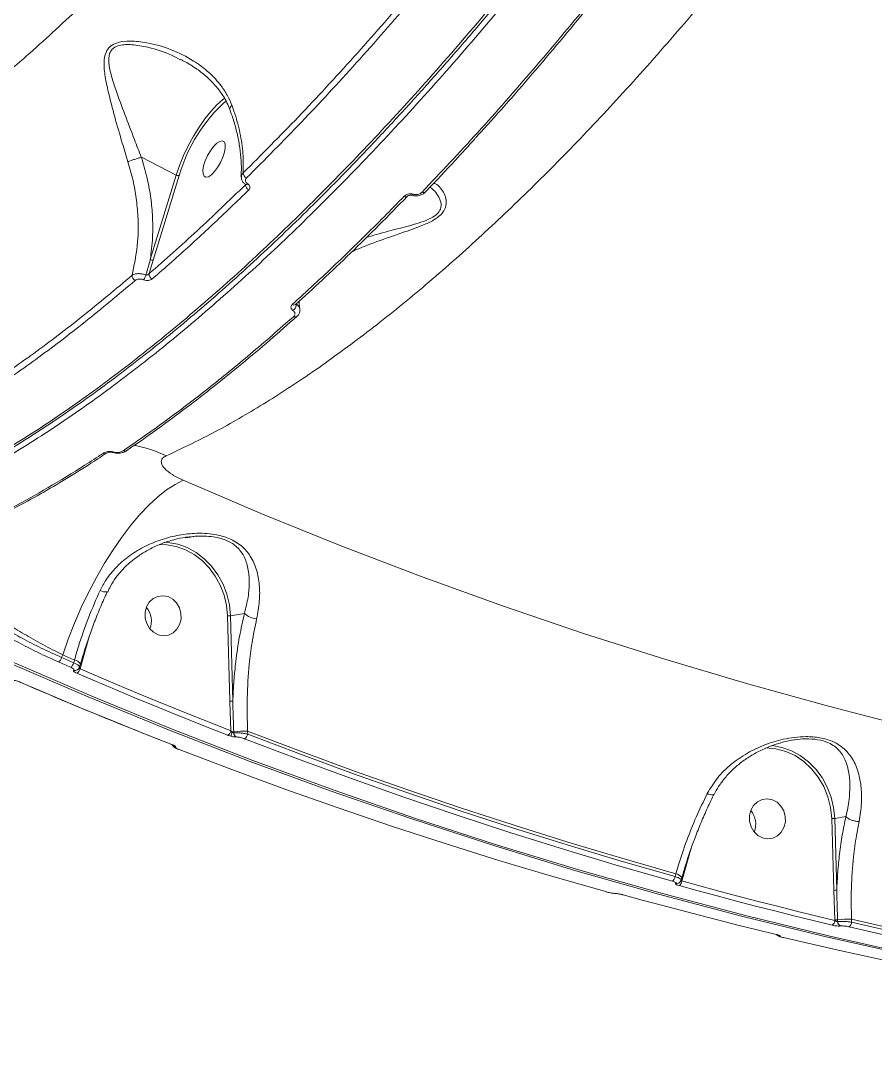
# Model space of a CAD drawing. Header units: millimetres. Extents: x 10684 to 26054, y -4768 to 6894.
# Drawn here: x 17805.3 to 17997.1, y -3276.5 to -3046.1 of the extents above; entities that cross this region are included whole.
import ezdxf

# ---------------------------------------------------------------- set-up
doc = ezdxf.new("R2010")
doc.units = ezdxf.units.MM
doc.layers.add('DIKOM_ОБЪЕКТ', color=7, linetype='Continuous')

msp = doc.modelspace()

# ---------------------------------------------------------------- linework, layer by layer
at = {"layer": 'DIKOM_ОБЪЕКТ', "color": 7, "linetype": 'Continuous', "lineweight": 15}
for p, q in [((17832.444, -3076.812), (17840.282, -3080.804)), ((17840.282, -3080.804), (17834.456, -3099.777)), ((17835.116, -3099.87), (17840.941, -3080.897)), ((17855.788, -3082.927), (17855.778, -3083.009)), ((17834.171, -3102.913), (17835.116, -3099.87)), ((17867.055, -3109.83), (17867.051, -3109.838)), ((17867.381, -3112.49), (17867.407, -3112.465)), ((17824.624, -3143.203), (17824.608, -3143.214)), ((17826.027, -3143.021), (17826.222, -3143.075)), ((17842.266, -3162.172), (17843.449, -3161.996)), ((17824.771, -3174.285), (17824.765, -3174.294)), ((17851.744, -3179.69), (17852.292, -3198.827)), ((17855.57, -3179.133), (17852.41, -3179.655)), ((17852.959, -3198.793), (17852.41, -3179.655)), ((17818.925, -3190.72), (17820.679, -3184.596)), ((17820.679, -3184.596), (17820.772, -3184.264)), ((17814.563, -3189.022), (17814.797, -3188.425)), ((17817.453, -3189.582), (17817.278, -3190.205)), ((17818.58, -3191.151), (17818.781, -3190.434)), ((17818.689, -3191.56), (17818.925, -3190.72)), ((17818.781, -3190.434), (17818.784, -3190.414)), ((17853.158, -3205.904), (17853.152, -3205.675)), ((17856.294, -3206.23), (17856.274, -3205.532)), ((17978.519, -3207.577), (17978.947, -3207.495)), ((17990.472, -3224.707), (17987.966, -3225.121)), ((17987.299, -3225.155), (17987.761, -3241.255)), ((17988.428, -3241.22), (17987.966, -3225.121)), ((17953.815, -3238.673), (17955.573, -3232.535)), ((17955.573, -3232.535), (17955.745, -3231.922)), ((17952.343, -3237.534), (17952.168, -3238.159)), ((17953.516, -3238.94), (17953.671, -3238.387)), ((17953.671, -3238.387), (17953.674, -3238.372)), ((17953.68, -3239.154), (17953.815, -3238.673)), ((17940.456, -3242.256), (17940.524, -3242.264)), ((17987.761, -3241.255), (17987.989, -3247.885)), ((17987.989, -3247.885), (17987.993, -3248.021)), ((17988.625, -3248.264), (17988.614, -3247.857)), ((17991.754, -3248.387), (17991.735, -3247.714)), ((17974.806, -3251.133), (17974.866, -3251.137))]:
    msp.add_line(p, q, dxfattribs=at)
at = {"layer": 'DIKOM_ОБЪЕКТ', "color": 7, "linetype": 'Continuous', "lineweight": 15, "flags": 128}
for points in [[(17851.098, -3063.597), (17850.733, -3063.883), (17849.401, -3065.082), (17848.046, -3066.538), (17846.696, -3068.222), (17845.383, -3070.095), (17844.133, -3072.119), (17842.974, -3074.249), (17841.931, -3076.437), (17841.027, -3078.638), (17840.282, -3080.804)], [(17846.275, -3080.528), (17846.506, -3081.06), (17846.918, -3081.281), (17847.478, -3081.171), (17848.141, -3080.74), (17848.852, -3080.023), (17849.555, -3079.078), (17850.192, -3077.981), (17850.711, -3076.821), (17851.072, -3075.693), (17851.244, -3074.687), (17851.213, -3073.886), (17850.982, -3073.353), (17850.57, -3073.133), (17850.01, -3073.243), (17849.347, -3073.674), (17848.636, -3074.391), (17847.933, -3075.336), (17847.296, -3076.433), (17846.776, -3077.593), (17846.416, -3078.721), (17846.244, -3079.726), (17846.275, -3080.528)], [(17893.422, -3085.102), (17893.372, -3085.174), (17893.323, -3085.234), (17893.276, -3085.282), (17893.231, -3085.317), (17893.19, -3085.339), (17893.153, -3085.347), (17893.12, -3085.341), (17893.092, -3085.321)], [(17896.181, -3084.603), (17896.201, -3084.581), (17896.206, -3084.575)], [(17826.178, -3142.937), (17826.15, -3142.97), (17826.123, -3142.996), (17826.097, -3143.016), (17826.074, -3143.03), (17826.053, -3143.037), (17826.034, -3143.036), (17826.017, -3143.03), (17826.003, -3143.016)], [(17829.14, -3142.638), (17829.147, -3142.633), (17829.183, -3142.606)], [(17814.797, -3188.425), (17816.046, -3184.879), (17817.441, -3181.34), (17818.969, -3177.839), (17820.617, -3174.409), (17822.369, -3171.081), (17824.209, -3167.885), (17826.121, -3164.85), (17828.088, -3162.004), (17830.09, -3159.373), (17832.111, -3156.981), (17834.131, -3154.849), (17836.132, -3152.998), (17838.096, -3151.443), (17840.006, -3150.2), (17841.842, -3149.28)], [(18154.382, -3229.397), (18135.595, -3227.597), (18116.829, -3225.428), (18098.09, -3222.889), (18079.383, -3219.983), (18060.715, -3216.709), (18042.091, -3213.07), (18023.517, -3209.065), (18005, -3204.696), (17986.544, -3199.965), (17968.157, -3194.874), (17949.844, -3189.423), (17931.611, -3183.615), (17913.463, -3177.451), (17895.406, -3170.933), (17877.447, -3164.064), (17859.59, -3156.845), (17841.842, -3149.28)], [(17749.619, -3165.009), (17767.157, -3173.724), (17784.82, -3182.106), (17802.6, -3190.15), (17820.495, -3197.857), (17838.497, -3205.222), (17856.602, -3212.244), (17874.803, -3218.92), (17893.096, -3225.249), (17911.476, -3231.229), (17929.935, -3236.858), (17948.47, -3242.134), (17967.073, -3247.055), (17985.741, -3251.62), (18004.466, -3255.828), (18023.243, -3259.678), (18042.067, -3263.167), (18060.932, -3266.296), (18079.832, -3269.063), (18098.761, -3271.467), (18117.715, -3273.509), (18136.686, -3275.186), (18155.669, -3276.498)], [(18156.534, -3276.355), (18137.551, -3275.042), (18118.58, -3273.365), (18099.627, -3271.324), (18080.697, -3268.92), (18061.797, -3266.153), (18042.932, -3263.024), (18024.109, -3259.535), (18005.331, -3255.685), (17986.606, -3251.477), (17967.939, -3246.912), (17949.335, -3241.991), (17930.801, -3236.715), (17912.341, -3231.086), (17893.962, -3225.106), (17875.669, -3218.777), (17857.467, -3212.101), (17839.362, -3205.079), (17821.36, -3197.714), (17803.466, -3190.007), (17785.685, -3181.962), (17768.023, -3173.581), (17750.485, -3164.866)], [(17836.431, -3163.696), (17838.165, -3163.759), (17840.281, -3164.151), (17842.332, -3164.883), (17844.273, -3165.937), (17846.062, -3167.291), (17847.66, -3168.916), (17849.032, -3170.775), (17850.147, -3172.829), (17850.982, -3175.032), (17851.518, -3177.335), (17851.744, -3179.69)], [(17852.41, -3179.655), (17852.178, -3177.227), (17851.625, -3174.852), (17850.764, -3172.58), (17849.614, -3170.462), (17848.199, -3168.545), (17846.551, -3166.869), (17844.706, -3165.473), (17842.704, -3164.386), (17840.589, -3163.631), (17838.407, -3163.227), (17837.561, -3163.167)], [(17841.342, -3180.396), (17841.027, -3181.612), (17840.413, -3182.67), (17839.547, -3183.483), (17838.501, -3183.986), (17837.359, -3184.137), (17836.214, -3183.924), (17835.158, -3183.366), (17834.278, -3182.506), (17833.643, -3181.415), (17833.306, -3180.181), (17833.295, -3178.904), (17833.609, -3177.687), (17834.224, -3176.629), (17835.089, -3175.816), (17836.136, -3175.314), (17837.277, -3175.162), (17838.422, -3175.375), (17839.478, -3175.933), (17840.359, -3176.793), (17840.993, -3177.884), (17841.33, -3179.118), (17841.342, -3180.396)], [(17813.843, -3190.015), (17814.182, -3190.164), (17814.522, -3190.312), (17814.861, -3190.46), (17815.201, -3190.608), (17815.54, -3190.756), (17815.88, -3190.904), (17816.22, -3191.052), (17816.56, -3191.199)], [(17817.278, -3190.205), (17816.939, -3190.057), (17816.599, -3189.91), (17816.26, -3189.762), (17815.921, -3189.614), (17815.581, -3189.466), (17815.242, -3189.318), (17814.903, -3189.17), (17814.563, -3189.022)], [(17814.797, -3188.425), (17815.129, -3188.57), (17815.461, -3188.715), (17815.793, -3188.86), (17816.125, -3189.004), (17816.456, -3189.149), (17816.788, -3189.293), (17817.12, -3189.438), (17817.453, -3189.582)], [(17817.97, -3192.556), (17822.182, -3194.361), (17826.4, -3196.147), (17830.624, -3197.914), (17834.853, -3199.662), (17839.089, -3201.392), (17843.33, -3203.102), (17847.577, -3204.793), (17851.829, -3206.466)], [(17852.52, -3205.458), (17848.271, -3203.787), (17844.028, -3202.097), (17839.79, -3200.388), (17835.558, -3198.66), (17831.332, -3196.914), (17827.112, -3195.148), (17822.898, -3193.363), (17818.689, -3191.56)], [(17805.343, -3194.619), (17805.348, -3194.621), (17805.422, -3194.63)], [(17839.281, -3208.54), (17835.028, -3206.867), (17830.781, -3205.176), (17826.54, -3203.466), (17822.305, -3201.736), (17818.075, -3199.988), (17813.851, -3198.221), (17809.634, -3196.435), (17805.422, -3194.63)], [(17856.274, -3205.532), (17868.149, -3210.056), (17880.065, -3214.431), (17892.021, -3218.657), (17904.015, -3222.734), (17916.046, -3226.66), (17928.112, -3230.436), (17940.211, -3234.061), (17952.343, -3237.534)], [(17952.168, -3238.159), (17940.061, -3234.692), (17927.987, -3231.075), (17915.946, -3227.307), (17903.939, -3223.389), (17891.969, -3219.322), (17880.037, -3215.106), (17868.145, -3210.742), (17856.294, -3206.23)], [(17839.203, -3208.528), (17839.205, -3208.53), (17839.281, -3208.54)], [(17839.652, -3208.73), (17839.725, -3208.765), (17839.852, -3208.8)], [(17855.607, -3207.238), (17867.469, -3211.754), (17879.371, -3216.121), (17891.313, -3220.341), (17903.293, -3224.411), (17915.309, -3228.332), (17927.36, -3232.103), (17939.445, -3235.723), (17951.561, -3239.193)], [(17987.966, -3225.121), (17987.722, -3222.704), (17987.161, -3220.341), (17986.295, -3218.083), (17985.143, -3215.979), (17983.729, -3214.074), (17982.084, -3212.41), (17980.245, -3211.023), (17978.25, -3209.943), (17976.143, -3209.194), (17973.971, -3208.791), (17973.873, -3208.781)], [(17936.849, -3241.625), (17924.732, -3238.155), (17912.648, -3234.535), (17900.597, -3230.764), (17888.58, -3226.843), (17876.6, -3222.773), (17864.659, -3218.553), (17852.756, -3214.185), (17840.895, -3209.669)], [(17972.539, -3209.255), (17972.547, -3209.255), (17974.787, -3209.476), (17976.98, -3210.077), (17979.075, -3211.044), (17981.02, -3212.352), (17982.768, -3213.972), (17984.277, -3215.863), (17985.511, -3217.98), (17986.439, -3220.272), (17987.04, -3222.683), (17987.299, -3225.155)], [(17976.9, -3225.959), (17976.586, -3227.176), (17975.972, -3228.234), (17975.106, -3229.047), (17974.06, -3229.549), (17972.918, -3229.701), (17971.773, -3229.488), (17970.717, -3228.93), (17969.836, -3228.07), (17969.202, -3226.979), (17968.865, -3225.745), (17968.854, -3224.467), (17969.168, -3223.251), (17969.783, -3222.193), (17970.648, -3221.38), (17971.694, -3220.877), (17972.836, -3220.726), (17973.981, -3220.938), (17975.037, -3221.497), (17975.918, -3222.357), (17976.552, -3223.448), (17976.889, -3224.682), (17976.9, -3225.959)], [(17953.073, -3240.19), (17957.353, -3241.365), (17961.637, -3242.521), (17965.925, -3243.659), (17970.216, -3244.778), (17974.51, -3245.878), (17978.808, -3246.958), (17983.11, -3248.021), (17987.414, -3249.063)], [(17987.993, -3248.021), (17983.692, -3246.979), (17979.394, -3245.918), (17975.1, -3244.837), (17970.809, -3243.739), (17966.521, -3242.621), (17962.237, -3241.484), (17957.957, -3240.329), (17953.68, -3239.154)], [(17938.885, -3241.978), (17938.837, -3241.976), (17938.686, -3241.947)], [(17974.866, -3251.137), (17970.561, -3250.095), (17966.26, -3249.032), (17961.962, -3247.952), (17957.667, -3246.852), (17953.376, -3245.733), (17949.088, -3244.595), (17944.804, -3243.439), (17940.524, -3242.264)], [(17991.735, -3247.714), (18004.04, -3250.554), (18016.369, -3253.239), (18028.72, -3255.768), (18041.092, -3258.141), (18053.482, -3260.358), (18065.89, -3262.419), (18078.314, -3264.323), (18090.751, -3266.07)], [(17991.18, -3249.43), (18003.471, -3252.265), (18015.786, -3254.945), (18028.122, -3257.471), (18040.48, -3259.841), (18052.856, -3262.056), (18065.249, -3264.115), (18077.658, -3266.018), (18090.081, -3267.764)], [(18090.573, -3266.706), (18078.16, -3264.961), (18065.762, -3263.06), (18053.379, -3261.003), (18041.013, -3258.79), (18028.666, -3256.422), (18016.34, -3253.898), (18004.035, -3251.22), (17991.754, -3248.387)], [(18075.369, -3270.196), (18062.946, -3268.449), (18050.537, -3266.546), (18038.144, -3264.487), (18025.767, -3262.273), (18013.41, -3259.902), (18001.074, -3257.377), (17988.759, -3254.696), (17976.468, -3251.861)]]:
    msp.add_lwpolyline(points, dxfattribs=at)
at = {"layer": 'DIKOM_ОБЪЕКТ', "color": 7, "linetype": 'Continuous', "lineweight": 15}
for centre, radius, start, end in [((17874.836, -3090.582), 35.252, 131.46163, 164.05345), ((17840.727, -3080.037), 0.886, 239.86326, 284.00416), ((17856.639, -3080.214), 1.355, 185.1886, 244.28314), ((17857.097, -3082.964), 1.319, 181.98947, 244.75096), ((17855.969, -3082.484), 0.453, 249.00972, 315.64334), ((17891.711, -3085.08), 0.642, 234.82397, 306.84033), ((17895.801, -3084.082), 0.645, 235.05657, 306.07399), ((17834.901, -3099.011), 0.886, 239.87003, 284.038), ((17831.639, -3103.309), 1.272, 179.37066, 243.50765), ((17830.379, -3102.423), 3.177, 324.18883, 345.38901), ((17835.426, -3102.978), 1.257, 177.01323, 243.95084), ((17865.651, -3109.822), 1.573, 300.60943, 2.76057), ((17866.651, -3109.299), 0.671, 236.87769, 307.02209), ((17866.986, -3111.939), 0.678, 237.35993, 305.65589), ((17823.447, -3175.901), 35.289, 65.58287, 78.03594), ((17824.219, -3142.577), 0.746, 240.71295, 301.49394), ((17828.759, -3142.007), 0.737, 240.38653, 301.15251), ((17824.373, -3172.01), 2.317, 239.14744, 279.74895), ((17829.794, -3180.893), 4.896, 339.28133, 39.48875), ((17829.789, -3180.894), 4.9, 339.31142, 39.45867), ((17851.809, -3174.471), 5.219, 269.28199, 276.61451), ((17858.538, -3176.142), 4.213, 225.22656, 266.79372), ((17813.035, -3188.671), 1.568, 301.00336, 347.07772), ((17815.752, -3189.859), 1.564, 301.07368, 347.23998), ((17816.992, -3191.8), 2.265, 37.72194, 78.27652), ((17817.597, -3191.024), 0.919, 248.78876, 300.49226), ((17817.174, -3191.224), 1.552, 300.86586, 347.48989), ((17819.28, -3189.704), 1.077, 239.06542, 250.71199), ((17852.356, -3193.567), 5.261, 269.31095, 276.58555), ((17851.044, -3205.186), 1.502, 301.55572, 349.56314), ((17859.223, -3207.58), 6.724, 163.75644, 172.47587), ((17852.664, -3201.105), 4.595, 271.28584, 276.09237), ((17856.062, -3235.196), 29.664, 89.59152, 95.62988), ((17854.206, -3205.927), 1.048, 178.7355, 242.28345), ((17854.812, -3205.958), 1.506, 301.88093, 349.62022), ((17840.423, -3208.17), 0.996, 217.78435, 250.32647), ((17965.353, -3226.457), 4.896, 339.28133, 39.48875), ((17965.348, -3226.458), 4.9, 339.31142, 39.45867), ((17987.365, -3219.936), 5.219, 269.28199, 276.61451), ((17950.793, -3238.047), 1.38, 303.83555, 355.34656), ((17951.899, -3239.716), 2.226, 37.11872, 78.49308), ((17954.178, -3237.641), 1.094, 239.15666, 250.62075), ((17952.532, -3238.803), 0.916, 256.3315, 297.84026), ((17952.315, -3239.049), 1.369, 303.60138, 355.60719), ((17987.827, -3236.036), 5.219, 269.28199, 276.61451), ((17988.033, -3242.018), 5.867, 269.56974, 275.67706), ((17991.527, -3277.453), 29.74, 89.5992, 95.6222), ((17986.666, -3247.966), 1.328, 304.26739, 357.6323), ((17989.654, -3248.284), 1.029, 178.85219, 249.72844), ((17990.424, -3248.334), 1.331, 304.60822, 357.71287), ((17975.874, -3250.552), 0.972, 224.81111, 257.68261)]:
    msp.add_arc(centre, radius, start, end, dxfattribs=at)
for points, knots in [([(17750.485, -3164.866), (17752.481, -3164.489), (17757.899, -3163.467), (17767.126, -3160.807), (17778.248, -3156.585), (17789.772, -3151.176), (17801.635, -3144.628), (17813.784, -3136.964), (17826.184, -3128.2), (17838.818, -3118.327), (17851.66, -3107.383), (17864.671, -3095.413), (17877.788, -3082.475), (17890.95, -3068.625), (17904.117, -3053.9), (17917.266, -3038.308), (17930.377, -3021.89), (17943.408, -3004.705), (17956.299, -2986.835), (17968.99, -2968.361), (17981.287, -2949.57), (17993.174, -2930.508), (18004.65, -2911.233), (18015.834, -2891.564), (18026.679, -2871.588), (18037.136, -2851.39), (18047.3, -2830.767), (18057.128, -2809.739), (18066.591, -2788.341), (18075.542, -2766.901), (18083.94, -2745.519), (18091.745, -2724.295), (18098.927, -2703.297), (18105.462, -2682.564), (18111.351, -2662.126), (18116.582, -2642.044), (18121.135, -2622.408), (18124.972, -2603.323), (18127.928, -2585.998), (18129.335, -2575.296), (18129.963, -2570.52)], [0, 0, 0, 0, 0.0156522, 0.0424896, 0.0694114, 0.0963765, 0.1233416, 0.1502634, 0.1771009, 0.2039382, 0.23086, 0.2578251, 0.2847902, 0.3117121, 0.3385495, 0.3653868, 0.3923087, 0.4192738, 0.4462388, 0.4731607, 0.499998, 0.5258463, 0.5517701, 0.5777324, 0.6036946, 0.6296184, 0.6554666, 0.6823039, 0.7092259, 0.736191, 0.7631561, 0.7900781, 0.8169155, 0.8437529, 0.870675, 0.89764, 0.9246051, 0.9515271, 0.9783645, 1, 1, 1, 1]), ([(17838.035, -3143.769), (17841.476, -3142.146), (17848.362, -3138.9), (17859.077, -3132.741), (17870.14, -3125.593), (17881.559, -3117.343), (17893.293, -3108.018), (17905.087, -3097.817), (17916.898, -3086.797), (17928.685, -3075.031), (17940.641, -3062.328), (17952.729, -3048.691), (17964.913, -3034.147), (17976.925, -3019.013), (17988.73, -3003.354), (18000.295, -2987.245), (18011.808, -2970.429), (18023.225, -2952.936), (18034.503, -2934.81), (18045.403, -2916.44), (18055.896, -2897.895), (18065.962, -2879.244), (18075.762, -2860.196), (18085.248, -2840.801), (18094.381, -2821.121), (18102.968, -2801.569), (18110.994, -2782.21), (18118.455, -2763.103), (18125.464, -2743.953), (18131.978, -2724.828), (18137.968, -2705.793), (18142.916, -2688.571), (18147.007, -2673.09), (18149.165, -2663.951), (18150.246, -2659.377)], [0, 0, 0, 0, 0.0311785, 0.062381, 0.0935593, 0.1256443, 0.1577553, 0.1898399, 0.2210202, 0.2522245, 0.2834046, 0.3154896, 0.3476011, 0.379686, 0.410889, 0.442116, 0.473319, 0.5054256, 0.5375586, 0.5696655, 0.6009195, 0.6321978, 0.6634522, 0.6956101, 0.7277939, 0.7599519, 0.7912842, 0.8226405, 0.8539728, 0.8862088, 0.9184711, 0.9507072, 0.9753305, 1, 1, 1, 1]), ([(18049.363, -2821.905), (18047.404, -2826.031), (18042.125, -2837.146), (18033.148, -2855.137), (18022.361, -2875.762), (18011.075, -2896.303), (17999.318, -2916.686), (17987.117, -2936.835), (17974.741, -2956.305), (17962.239, -2975.046), (17949.656, -2993.024), (17936.789, -3010.532), (17923.671, -3027.487), (17910.341, -3043.815), (17897.095, -3059.158), (17883.975, -3073.485), (17871.021, -3086.79), (17858.022, -3099.29), (17845.022, -3110.905), (17832.068, -3121.572), (17819.444, -3131.058), (17807.186, -3139.356), (17795.321, -3146.488), (17783.656, -3152.571), (17772.239, -3157.538), (17761.122, -3161.338), (17750.537, -3163.911), (17740.548, -3165.19), (17732.803, -3165.48), (17728.555, -3164.921), (17727.261, -3164.75)], [0, 0, 0, 0, 0.0215559, 0.058073, 0.0946185, 0.1311355, 0.1687132, 0.2063217, 0.2438998, 0.2804169, 0.3169621, 0.3534792, 0.391057, 0.4286654, 0.4662432, 0.5027603, 0.5393056, 0.5758227, 0.6134006, 0.6510091, 0.6885867, 0.7251041, 0.7616491, 0.7981663, 0.8357442, 0.8733525, 0.9109303, 0.9474474, 0.9839926, 1, 1, 1, 1]), ([(17727.498, -3164.984), (17728.226, -3165.067), (17730.431, -3165.319), (17734.251, -3165.429), (17738.953, -3165.33), (17743.798, -3164.929), (17748.779, -3164.243), (17753.883, -3163.269), (17759.089, -3162.012), (17764.379, -3160.473), (17769.745, -3158.658), (17775.19, -3156.565), (17780.715, -3154.196), (17786.322, -3151.549), (17792.012, -3148.624), (17797.788, -3145.422), (17803.649, -3141.941), (17809.599, -3138.179), (17815.639, -3134.135), (17821.759, -3129.816), (17827.934, -3125.24), (17834.14, -3120.423), (17840.365, -3115.375), (17846.611, -3110.095), (17852.881, -3104.583), (17859.176, -3098.837), (17865.498, -3092.855), (17871.85, -3086.636), (17878.232, -3080.178), (17884.648, -3073.479), (17891.098, -3066.535), (17897.578, -3059.355), (17904.063, -3051.963), (17910.529, -3044.388), (17916.957, -3036.65), (17923.346, -3028.751), (17929.699, -3020.69), (17936.017, -3012.463), (17942.304, -3004.069), (17948.561, -2995.504), (17954.789, -2986.768), (17960.991, -2977.856), (17967.168, -2968.766), (17973.318, -2959.5), (17979.426, -2950.085), (17985.464, -2940.557), (17991.412, -2930.95), (17997.264, -2921.273), (18003.024, -2911.522), (18008.694, -2901.694), (18014.277, -2891.785), (18019.773, -2881.792), (18025.184, -2871.714), (18030.512, -2861.547), (18035.759, -2851.288), (18040.921, -2840.933), (18045.646, -2831.245), (18048.596, -2824.995), (18049.897, -2822.24)], [0, 0, 0, 0, 0.0088369, 0.0267591, 0.0447467, 0.0628197, 0.0809968, 0.09927, 0.1175244, 0.1356772, 0.1537601, 0.1717921, 0.189792, 0.2077796, 0.2257741, 0.2437888, 0.2618433, 0.2799577, 0.2981522, 0.3164411, 0.3347311, 0.3529195, 0.3710241, 0.3890658, 0.4070647, 0.425042, 0.4430176, 0.4610082, 0.4790318, 0.4971089, 0.5152596, 0.5335052, 0.5517847, 0.5699894, 0.5881043, 0.6061503, 0.6241486, 0.642119, 0.6600823, 0.6780569, 0.6960589, 0.7141089, 0.7322268, 0.7504334, 0.7687102, 0.7869463, 0.8050811, 0.823141, 0.841147, 0.8591198, 0.8770797, 0.8950469, 0.9130354, 0.9310657, 0.9491586, 0.9673344, 0.9856007, 1, 1, 1, 1]), ([(17961.569, -2845.506), (17958.608, -2851.017), (17952.682, -2862.045), (17943.463, -2878.278), (17934.035, -2894.234), (17924.266, -2910.062), (17914.17, -2925.716), (17903.763, -2941.144), (17893.211, -2956.093), (17882.19, -2971), (17870.7, -2985.766), (17858.762, -3000.287), (17846.773, -3014.063), (17834.792, -3027.033), (17822.873, -3039.132), (17811.071, -3050.302), (17799.407, -3060.51), (17787.897, -3069.76), (17776.564, -3078.044), (17765.463, -3085.324), (17754.644, -3091.565), (17744.154, -3096.733), (17734.017, -3100.8), (17724.242, -3103.786), (17714.849, -3105.692), (17705.882, -3106.51), (17697.378, -3106.247), (17689.247, -3104.814), (17682.236, -3102.585), (17678.167, -3100.281), (17676.49, -3099.331)], [0, 0, 0, 0, 0.0324365, 0.0649117, 0.0973869, 0.1298235, 0.1635898, 0.1974005, 0.2312108, 0.2649773, 0.3021368, 0.3394147, 0.376752, 0.4140893, 0.4513664, 0.4885255, 0.5255619, 0.5627157, 0.5999288, 0.6371419, 0.6742955, 0.7113313, 0.7482791, 0.785344, 0.822468, 0.8595922, 0.8966567, 0.9336043, 0.9726252, 1, 1, 1, 1]), ([(17904.705, -3025.455), (17900.614, -3030.434), (17892.433, -3040.392), (17880.073, -3054.455), (17867.673, -3067.903), (17859.417, -3076.192), (17855.289, -3080.337)], [0, 0, 0, 0, 0.2485978, 0.4971941, 0.7485969, 1, 1, 1, 1]), ([(17856.051, -3081.435), (17860.142, -3077.329), (17868.324, -3069.115), (17880.705, -3055.701), (17893.14, -3041.565), (17901.433, -3031.473), (17905.579, -3026.427)], [0, 0, 0, 0, 0.2485965, 0.4971945, 0.748596, 1, 1, 1, 1]), ([(17907.407, -3072.437), (17907.802, -3072.015), (17912.297, -3067.205), (17920.956, -3057.211), (17933.35, -3042.491), (17941.59, -3031.999), (17945.71, -3026.752)], [0, 0, 0, 0, 0.0308449, 0.3514809, 0.6757419, 1, 1, 1, 1]), ([(17944.965, -3026.866), (17940.882, -3032.063), (17932.716, -3042.456), (17920.34, -3057.221), (17907.898, -3071.401), (17899.587, -3080.208), (17895.432, -3084.611)], [0, 0, 0, 0, 0.2485976, 0.4971912, 0.7485951, 1, 1, 1, 1]), ([(17852.75, -3065.16), (17852.425, -3064.401), (17851.776, -3062.884), (17850.104, -3060.341), (17847.633, -3057.671), (17843.854, -3054.874), (17839.172, -3052.53), (17834.29, -3051.115), (17830.154, -3050.636), (17827.317, -3050.913), (17825.414, -3051.846), (17824.309, -3053.375), (17823.974, -3055.734), (17824.269, -3058.716), (17825.151, -3062.767), (17826.436, -3067.727), (17827.977, -3073.052), (17829.014, -3076.431), (17829.441, -3077.824)], [0, 0, 0, 0, 0.0404288, 0.0808822, 0.1509582, 0.2211477, 0.313921, 0.4066889, 0.4680975, 0.5184392, 0.5509397, 0.5857381, 0.6308296, 0.689215, 0.7478287, 0.8412584, 0.9345767, 1, 1, 1, 1]), ([(17832.436, -3076.81), (17832.435, -3076.809), (17831.907, -3075.489), (17830.678, -3072.249), (17828.716, -3067.204), (17826.999, -3062.506), (17825.705, -3058.675), (17825.085, -3055.891), (17825.114, -3053.799), (17825.694, -3052.774), (17826.423, -3052.115), (17827.421, -3051.689), (17828.878, -3051.513), (17831.016, -3051.556), (17834.579, -3052.223), (17838.316, -3053.352), (17840.595, -3054.625), (17841.209, -3054.969)], [0, 0, 0, 0, 0.0000841, 0.0930961, 0.226206, 0.3594452, 0.4410449, 0.5222866, 0.5816845, 0.6157149, 0.6257734, 0.6670491, 0.7005915, 0.7342616, 0.8193631, 0.9512679, 1, 1, 1, 1]), ([(17841.255, -3054.908), (17841.485, -3055.014), (17842.652, -3055.549), (17844.552, -3056.757), (17846.866, -3058.501), (17848.825, -3060.403), (17850.416, -3062.422), (17851.578, -3064.306), (17852.071, -3065.584), (17852.267, -3066.091)], [0, 0, 0, 0, 0.046219, 0.2343864, 0.4141325, 0.5846423, 0.7460112, 0.8991272, 1, 1, 1, 1]), ([(17852.326, -3066.046), (17852.302, -3065.988), (17852.235, -3065.828), (17852.397, -3065.531), (17852.61, -3065.287), (17852.723, -3065.183), (17852.75, -3065.16)], [0, 0, 0, 0, 0.2499565, 0.6839152, 0.9276978, 1, 1, 1, 1]), ([(17855.289, -3080.337), (17855.316, -3078.901), (17855.371, -3076.001), (17854.647, -3071.323), (17853.659, -3067.668), (17852.908, -3065.597), (17852.75, -3065.16)], [0, 0, 0, 0, 0.2991554, 0.6039885, 0.9163477, 1, 1, 1, 1]), ([(17852.259, -3066.069), (17852.505, -3066.73), (17853.124, -3068.393), (17853.845, -3071.044), (17854.456, -3074.001), (17854.799, -3076.896), (17854.919, -3079.291), (17854.825, -3080.661), (17854.792, -3081.14)], [0, 0, 0, 0, 0.1255011, 0.3160666, 0.5081332, 0.7014192, 0.8955298, 1, 1, 1, 1]), ([(17896.185, -3084.554), (17896.271, -3084.465), (17898.499, -3082.178), (17902.211, -3078.217), (17905.837, -3074.243), (17907.315, -3072.623)], [0, 0, 0, 0, 0.02327856, 0.60182782, 1, 1, 1, 1]), ([(17832.436, -3076.81), (17832.193, -3076.879), (17831.707, -3077.015), (17830.885, -3077.28), (17830.133, -3077.546), (17829.67, -3077.726), (17829.473, -3077.81), (17829.441, -3077.824)], [0, 0, 0, 0, 0.2439668, 0.4879978, 0.7320225, 0.9571065, 1, 1, 1, 1]), ([(17832.444, -3076.812), (17832.443, -3076.811), (17832.44, -3076.81), (17832.437, -3076.81), (17832.436, -3076.81), (17832.436, -3076.81)], [0, 0, 0, 0, 0.4973572, 0.9104914, 1, 1, 1, 1]), ([(17834.456, -3099.777), (17834.658, -3098.133), (17835.063, -3094.823), (17835.002, -3090.009), (17834.537, -3085.465), (17833.744, -3081.146), (17832.886, -3078.285), (17832.444, -3076.812)], [0, 0, 0, 0, 0.2198932, 0.4427752, 0.6236725, 0.8062559, 1, 1, 1, 1]), ([(17829.441, -3077.824), (17829.846, -3079.223), (17830.628, -3081.929), (17831.339, -3086.027), (17831.794, -3090.947), (17831.712, -3096.826), (17830.82, -3101.12), (17830.368, -3103.295)], [0, 0, 0, 0, 0.16479205, 0.3184354, 0.47352013, 0.73330498, 1, 1, 1, 1]), ([(17854.896, -3081.183), (17854.894, -3081.378), (17854.89, -3081.802), (17855.223, -3082.396), (17855.563, -3082.762), (17855.795, -3082.897), (17855.809, -3082.905)], [0, 0, 0, 0, 0.28487, 0.6222241, 0.9769764, 1, 1, 1, 1]), ([(17855.289, -3080.337), (17855.256, -3080.371), (17855.074, -3080.557), (17854.891, -3080.83), (17854.903, -3081.081), (17854.906, -3081.144)], [0, 0, 0, 0, 0.1440719, 0.7857679, 1, 1, 1, 1]), ([(17856.294, -3082.801), (17856.179, -3082.708), (17855.95, -3082.522), (17855.789, -3082.172), (17855.792, -3081.817), (17855.92, -3081.572), (17856.031, -3081.456), (17856.051, -3081.435)], [0, 0, 0, 0, 0.2364368, 0.4729583, 0.7098531, 0.9468665, 1, 1, 1, 1]), ([(17855.778, -3083.009), (17852.159, -3086.496), (17844.913, -3093.477), (17837.755, -3099.765), (17834.171, -3102.913)], [0, 0, 0, 0, 0.4994491, 1, 1, 1, 1]), ([(17834.875, -3104.107), (17835.238, -3103.792), (17837.055, -3102.219), (17841.554, -3098.249), (17848.402, -3092.007), (17853.822, -3086.775), (17856.534, -3084.157)], [0, 0, 0, 0, 0.050772, 0.253848, 0.6266933, 1, 1, 1, 1]), ([(17855.802, -3082.907), (17855.811, -3082.912), (17855.857, -3082.939), (17855.881, -3082.973), (17855.879, -3082.969), (17855.878, -3082.967)], [0, 0, 0, 0, 0.1290075, 0.6817044, 1, 1, 1, 1]), ([(17856.534, -3084.157), (17856.555, -3084.136), (17856.665, -3084.021), (17856.793, -3083.778), (17856.795, -3083.427), (17856.635, -3083.078), (17856.407, -3082.894), (17856.294, -3082.801)], [0, 0, 0, 0, 0.0544991, 0.291317, 0.527854, 0.7640066, 1, 1, 1, 1]), ([(17879.64, -3098.05), (17879.796, -3097.973), (17881.537, -3097.115), (17885.331, -3095.689), (17889.794, -3094.147), (17893.267, -3092.957), (17895.714, -3092.04), (17897.945, -3091.007), (17899.644, -3089.786), (17900.699, -3088.35), (17900.944, -3086.781), (17900.568, -3085.256), (17899.799, -3083.954), (17898.942, -3083.023), (17898.286, -3082.696), (17898.055, -3082.581)], [0, 0, 0, 0, 0.01376809, 0.15428717, 0.29900635, 0.36023604, 0.42226681, 0.49201257, 0.54793042, 0.60390335, 0.68605842, 0.76979552, 0.85535759, 0.94888748, 1, 1, 1, 1]), ([(17897.153, -3083.536), (17897.43, -3083.74), (17898.115, -3084.245), (17899.018, -3085.363), (17899.683, -3086.783), (17899.737, -3088.243), (17898.897, -3089.545), (17897.326, -3090.595), (17895.207, -3091.406), (17892.865, -3092.098), (17889.491, -3092.978), (17886.086, -3093.823), (17883.636, -3094.605), (17882.906, -3094.838)], [0, 0, 0, 0, 0.0714408, 0.1771, 0.2824661, 0.3799217, 0.4436317, 0.5071478, 0.5893442, 0.6652825, 0.7413898, 0.9229695, 1, 1, 1, 1]), ([(17891.341, -3085.605), (17890.97, -3085.987), (17889.116, -3087.898), (17883.996, -3093.09), (17875.993, -3100.951), (17869.523, -3106.889), (17866.285, -3109.861)], [0, 0, 0, 0, 0.0441438, 0.22072127, 0.61001602, 1, 1, 1, 1]), ([(17867.051, -3109.831), (17869.028, -3108.03), (17873.118, -3104.306), (17879.349, -3098.366), (17885.719, -3092.116), (17889.973, -3087.764), (17892.095, -3085.593)], [0, 0, 0, 0, 0.2384518, 0.4932497, 0.7471797, 1, 1, 1, 1]), ([(17893.422, -3085.102), (17893.256, -3085.061), (17892.927, -3084.979), (17892.372, -3085.032), (17891.832, -3085.216), (17891.502, -3085.444), (17891.358, -3085.589), (17891.341, -3085.605)], [0, 0, 0, 0, 0.21475262, 0.42590598, 0.68164202, 0.96416958, 1, 1, 1, 1]), ([(17892.047, -3085.653), (17892.071, -3085.624), (17892.133, -3085.547), (17892.337, -3085.409), (17892.607, -3085.321), (17892.824, -3085.297), (17892.98, -3085.306), (17893.096, -3085.331), (17893.172, -3085.36), (17893.209, -3085.382), (17893.218, -3085.388), (17893.22, -3085.389)], [0, 0, 0, 0, 0.1637953, 0.4295601, 0.6052442, 0.7222942, 0.8049989, 0.8650579, 0.9288458, 0.9867168, 1, 1, 1, 1]), ([(17893.346, -3085.376), (17893.477, -3085.416), (17893.866, -3085.535), (17894.579, -3085.476), (17895.374, -3085.222), (17895.913, -3084.896), (17896.132, -3084.64), (17896.172, -3084.594)], [0, 0, 0, 0, 0.12923806, 0.38531104, 0.65032388, 0.93659381, 1, 1, 1, 1]), ([(17895.432, -3084.611), (17895.268, -3084.749), (17894.98, -3084.993), (17894.419, -3085.173), (17893.893, -3085.221), (17893.579, -3085.142), (17893.422, -3085.102)], [0, 0, 0, 0, 0.3292376, 0.5798209, 0.7886066, 1, 1, 1, 1]), ([(17834.456, -3099.777), (17834.373, -3100.072), (17834.048, -3101.223), (17833.707, -3102.371), (17833.453, -3103.224)], [0, 0, 0, 0, 0.2563602, 1, 1, 1, 1]), ([(17830.368, -3103.295), (17826.658, -3106.403), (17819.237, -3112.619), (17808.256, -3120.959), (17797.416, -3128.535), (17788.466, -3134.21), (17783.184, -3137.232), (17781.39, -3138.258)], [0, 0, 0, 0, 0.2203101, 0.4406211, 0.6630822, 0.8855453, 1, 1, 1, 1]), ([(17781.981, -3139.493), (17783.779, -3138.464), (17789.04, -3135.455), (17797.94, -3129.813), (17808.768, -3122.256), (17819.807, -3113.881), (17827.317, -3107.592), (17831.072, -3104.447)], [0, 0, 0, 0, 0.1144551, 0.3347649, 0.5550772, 0.7775388, 1, 1, 1, 1]), ([(17833.453, -3103.224), (17833.418, -3103.211), (17833.132, -3103.104), (17832.537, -3102.954), (17831.691, -3102.899), (17830.905, -3103.003), (17830.546, -3103.198), (17830.368, -3103.295)], [0, 0, 0, 0, 0.0333327, 0.2663807, 0.5082586, 0.7552626, 1, 1, 1, 1]), ([(17831.072, -3104.447), (17831.183, -3104.371), (17831.406, -3104.219), (17831.888, -3104.114), (17832.403, -3104.122), (17832.763, -3104.207), (17832.934, -3104.273), (17832.956, -3104.282)], [0, 0, 0, 0, 0.2478337, 0.4959246, 0.7364527, 0.9669537, 1, 1, 1, 1]), ([(17832.956, -3104.282), (17832.975, -3104.289), (17833.148, -3104.356), (17833.515, -3104.443), (17834.041, -3104.45), (17834.533, -3104.342), (17834.761, -3104.185), (17834.875, -3104.107)], [0, 0, 0, 0, 0.0298563, 0.2617989, 0.5039978, 0.7520159, 1, 1, 1, 1]), ([(17834.171, -3102.913), (17834.125, -3102.969), (17834.033, -3103.078), (17833.849, -3103.194), (17833.667, -3103.248), (17833.541, -3103.246), (17833.478, -3103.232), (17833.46, -3103.226), (17833.453, -3103.224)], [0, 0, 0, 0, 0.2724235, 0.5325623, 0.7667493, 0.9317984, 0.9738952, 1, 1, 1, 1]), ([(17867.969, -3110.882), (17867.97, -3110.855), (17867.975, -3110.631), (17867.747, -3110.211), (17867.398, -3109.902), (17867.222, -3109.746)], [0, 0, 0, 0, 0.061706, 0.5268237, 1, 1, 1, 1]), ([(17868.009, -3110.898), (17867.948, -3110.556), (17867.83, -3109.904), (17867.836, -3109.364), (17867.839, -3109.107)], [0, 0, 0, 0, 0.5238236, 1, 1, 1, 1]), ([(17866.285, -3109.861), (17866.256, -3109.888), (17866.132, -3110.009), (17865.999, -3110.252), (17865.99, -3110.586), (17866.132, -3110.911), (17866.345, -3111.087), (17866.452, -3111.175)], [0, 0, 0, 0, 0.0733813, 0.3225418, 0.5550788, 0.7774336, 1, 1, 1, 1]), ([(17866.452, -3111.175), (17866.56, -3111.265), (17866.776, -3111.443), (17866.919, -3111.772), (17866.912, -3112.111), (17866.777, -3112.359), (17866.65, -3112.482), (17866.62, -3112.51)], [0, 0, 0, 0, 0.2211435, 0.4419003, 0.674508, 0.9251525, 1, 1, 1, 1]), ([(17867.36, -3112.466), (17867.477, -3112.365), (17867.77, -3112.111), (17868.017, -3111.537), (17867.989, -3111.093), (17867.976, -3110.882)], [0, 0, 0, 0, 0.2563901, 0.6476264, 1, 1, 1, 1]), ([(17866.62, -3112.51), (17863.384, -3115.354), (17856.912, -3121.043), (17847.303, -3128.843), (17837.772, -3136.139), (17831.52, -3140.478), (17828.394, -3142.648)], [0, 0, 0, 0, 0.2490965, 0.4981942, 0.7490968, 1, 1, 1, 1]), ([(17829.158, -3142.573), (17829.547, -3142.315), (17831.94, -3140.725), (17836.4, -3137.543), (17842.537, -3133.019), (17848.733, -3128.214), (17854.978, -3123.156), (17861.195, -3117.924), (17865.348, -3114.251), (17867.39, -3112.446)], [0, 0, 0, 0, 0.0314085, 0.1935711, 0.3558414, 0.5181833, 0.6805581, 0.8429225, 1, 1, 1, 1]), ([(17823.853, -3143.228), (17823.507, -3143.457), (17821.777, -3144.6), (17817.301, -3147.48), (17810.497, -3151.583), (17801.771, -3156.408), (17795.898, -3159.166), (17792.626, -3160.703)], [0, 0, 0, 0, 0.032167, 0.1608348, 0.4183959, 0.6759552, 1, 1, 1, 1]), ([(17793.314, -3160.7), (17794.741, -3160.056), (17798.039, -3158.566), (17803.303, -3155.906), (17809.074, -3152.784), (17814.914, -3149.375), (17820.089, -3146.187), (17823.346, -3144.023), (17824.61, -3143.183)], [0, 0, 0, 0, 0.1417981, 0.3277922, 0.5132108, 0.6979075, 0.8827445, 1, 1, 1, 1]), ([(17826.178, -3142.937), (17826.147, -3142.926), (17826.001, -3142.876), (17825.675, -3142.81), (17825.187, -3142.796), (17824.49, -3142.895), (17824.108, -3143.095), (17823.853, -3143.228)], [0, 0, 0, 0, 0.0349293, 0.1620183, 0.336288, 0.5591493, 1, 1, 1, 1]), ([(17824.611, -3143.217), (17824.63, -3143.203), (17824.728, -3143.134), (17825.024, -3143.017), (17825.433, -3142.958), (17825.72, -3142.966), (17825.894, -3142.995), (17825.999, -3143.023), (17826.066, -3143.049), (17826.107, -3143.07), (17826.118, -3143.077), (17826.122, -3143.079)], [0, 0, 0, 0, 0.0930266, 0.4651222, 0.6873695, 0.8117635, 0.8752567, 0.916197, 0.949274, 0.9805534, 1, 1, 1, 1]), ([(17828.394, -3142.648), (17828.149, -3142.78), (17827.785, -3142.977), (17827.122, -3143.072), (17826.66, -3143.059), (17826.348, -3142.996), (17826.208, -3142.947), (17826.178, -3142.937)], [0, 0, 0, 0, 0.4456213, 0.6623535, 0.8364969, 0.9657016, 1, 1, 1, 1]), ([(17826.222, -3143.075), (17826.352, -3143.116), (17826.703, -3143.225), (17827.334, -3143.235), (17828.059, -3143.132), (17828.682, -3142.931), (17829.002, -3142.706), (17829.126, -3142.619)], [0, 0, 0, 0, 0.119973, 0.323423, 0.5555978, 0.8280772, 1, 1, 1, 1]), ([(17841.842, -3149.28), (17840.978, -3148.862), (17839.262, -3148.031), (17837.557, -3146.655), (17836.784, -3145.371), (17836.993, -3144.37), (17837.728, -3143.946), (17838.035, -3143.769)], [0, 0, 0, 0, 0.2180267, 0.4332466, 0.6437924, 0.8514382, 1, 1, 1, 1]), ([(17858.302, -3180.349), (17858.547, -3179.026), (17859.035, -3176.38), (17858.986, -3172.705), (17858.398, -3169.315), (17857.128, -3166.413), (17855.429, -3164.372), (17853.661, -3163.093), (17851.689, -3162.092), (17849.246, -3161.425), (17846.591, -3161.151), (17843.744, -3161.159), (17840.39, -3161.587), (17836.573, -3162.626), (17832.881, -3164.203), (17829.547, -3166.272), (17826.722, -3168.751), (17824.589, -3171.311), (17823.608, -3173.188), (17823.185, -3174)], [0, 0, 0, 0, 0.07590816, 0.15190744, 0.22863491, 0.3051881, 0.36886207, 0.40161875, 0.43433239, 0.49045939, 0.52823577, 0.56608669, 0.63087757, 0.69577361, 0.76452279, 0.83322931, 0.89368088, 0.95406293, 1, 1, 1, 1]), ([(17824.89, -3174.347), (17825.084, -3173.913), (17825.605, -3172.746), (17826.76, -3171.004), (17828.301, -3169.147), (17830.119, -3167.491), (17832.176, -3165.947), (17834.503, -3164.569), (17837.044, -3163.417), (17839.685, -3162.578), (17841.829, -3162.092), (17843.094, -3161.989), (17843.447, -3161.96)], [0, 0, 0, 0, 0.0606816, 0.1631369, 0.266351, 0.3704475, 0.479916, 0.5999177, 0.7212604, 0.8404511, 0.9554471, 1, 1, 1, 1]), ([(17843.449, -3161.996), (17843.791, -3161.938), (17844.793, -3161.769), (17846.539, -3161.766), (17848.914, -3161.935), (17851.51, -3162.608), (17853.119, -3163.585), (17854.472, -3164.781), (17855.634, -3166.397), (17856.475, -3169.021), (17856.722, -3172.098), (17856.48, -3175.461), (17855.876, -3177.899), (17855.57, -3179.133)], [0, 0, 0, 0, 0.0324727, 0.0950129, 0.159051, 0.2495208, 0.3388858, 0.3550322, 0.4617028, 0.5934227, 0.729529, 0.8630686, 1, 1, 1, 1]), ([(17814.563, -3189.022), (17813.009, -3188.323), (17809.896, -3186.923), (17805.65, -3184.731), (17801.776, -3182.502), (17798.37, -3180.253), (17795.453, -3178.009), (17793.068, -3175.792), (17791.271, -3173.627), (17790.046, -3171.527), (17789.446, -3169.429), (17789.359, -3167.861), (17789.747, -3167.028), (17789.826, -3166.86)], [0, 0, 0, 0, 0.09591149, 0.19212819, 0.28803754, 0.38396247, 0.48019645, 0.57612129, 0.6716894, 0.76756686, 0.86313601, 0.97225744, 1, 1, 1, 1]), ([(17790.077, -3166.268), (17789.963, -3166.491), (17789.587, -3167.233), (17789.776, -3168.695), (17790.52, -3170.577), (17791.822, -3172.525), (17793.664, -3174.603), (17796.055, -3176.797), (17798.947, -3179.073), (17802.301, -3181.403), (17806.097, -3183.759), (17810.247, -3186.116), (17813.282, -3187.656), (17814.797, -3188.425)], [0, 0, 0, 0, 0.04740022, 0.15722885, 0.25056864, 0.34419959, 0.43754163, 0.53120145, 0.6251538, 0.71881488, 0.81244541, 0.90636796, 1, 1, 1, 1]), ([(17823.185, -3174), (17822.297, -3176.015), (17820.496, -3180.105), (17818.656, -3185.406), (17817.743, -3188.573), (17817.453, -3189.582)], [0, 0, 0, 0, 0.3984792, 0.8085098, 1, 1, 1, 1]), ([(17818.828, -3190.427), (17818.991, -3189.84), (17819.469, -3188.12), (17820.406, -3185.242), (17821.621, -3181.821), (17822.965, -3178.436), (17824.032, -3175.924), (17824.673, -3174.581), (17824.801, -3174.313)], [0, 0, 0, 0, 0.1078683, 0.3162933, 0.5261856, 0.7368489, 0.947382, 1, 1, 1, 1]), ([(17797.344, -3181.003), (17797.365, -3181.019), (17798.374, -3181.797), (17800.833, -3183.348), (17804.738, -3185.625), (17809.083, -3187.867), (17812.258, -3189.3), (17813.843, -3190.015)], [0, 0, 0, 0, 0.0052892, 0.253865, 0.5023174, 0.7515513, 1, 1, 1, 1]), ([(17855.57, -3179.133), (17855.181, -3180.845), (17854.396, -3184.297), (17853.653, -3189.432), (17853.166, -3194.288), (17853.028, -3197.287), (17852.959, -3198.793)], [0, 0, 0, 0, 0.2794513, 0.5634108, 0.7807073, 1, 1, 1, 1]), ([(17856.274, -3205.532), (17856.209, -3203.045), (17856.078, -3198.001), (17856.524, -3191.352), (17857.258, -3185.403), (17857.936, -3182.123), (17858.302, -3180.349)], [0, 0, 0, 0, 0.2848606, 0.5777498, 0.7715666, 1, 1, 1, 1]), ([(17818.546, -3191.141), (17818.562, -3191.116), (17818.612, -3191.032), (17818.405, -3190.81), (17817.966, -3190.51), (17817.507, -3190.307), (17817.278, -3190.205)], [0, 0, 0, 0, 0.1284634, 0.419107, 0.70950037, 1, 1, 1, 1]), ([(17816.56, -3191.199), (17816.696, -3191.263), (17816.969, -3191.392), (17817.236, -3191.586), (17817.357, -3191.753), (17817.326, -3191.843), (17817.272, -3191.876), (17817.264, -3191.88)], [0, 0, 0, 0, 0.2404443, 0.4809705, 0.7218528, 0.9628502, 1, 1, 1, 1]), ([(17817.264, -3191.88), (17817.257, -3191.885), (17817.203, -3191.919), (17817.172, -3192.007), (17817.293, -3192.173), (17817.561, -3192.365), (17817.834, -3192.492), (17817.97, -3192.556)], [0, 0, 0, 0, 0.0372555, 0.2782034, 0.5190288, 0.7595668, 1, 1, 1, 1]), ([(17818.048, -3191.795), (17818.115, -3191.762), (17818.3, -3191.672), (17818.497, -3191.423), (17818.544, -3191.215), (17818.561, -3191.145)], [0, 0, 0, 0, 0.2730769, 0.7548797, 1, 1, 1, 1]), ([(17818.689, -3191.56), (17818.645, -3191.534), (17818.557, -3191.481), (17818.475, -3191.399), (17818.439, -3191.337), (17818.451, -3191.311), (17818.455, -3191.303)], [0, 0, 0, 0, 0.2899016, 0.5808559, 0.8717959, 1, 1, 1, 1]), ([(17805.422, -3194.63), (17805.4, -3194.621), (17805.233, -3194.549), (17804.89, -3194.42), (17804.406, -3194.271), (17803.956, -3194.165), (17803.741, -3194.144), (17803.634, -3194.133)], [0, 0, 0, 0, 0.0371968, 0.2778908, 0.5185467, 0.759176, 1, 1, 1, 1]), ([(17805.343, -3194.619), (17808.262, -3195.867), (17816.724, -3199.487), (17828.013, -3204.122), (17836.407, -3207.428), (17839.206, -3208.53)], [0, 0, 0, 0, 0.25979184, 0.75319812, 1, 1, 1, 1]), ([(17852.292, -3198.827), (17852.302, -3199.124), (17852.37, -3201.335), (17852.45, -3203.545), (17852.52, -3205.458)], [0, 0, 0, 0, 0.1343694, 1, 1, 1, 1]), ([(17853.152, -3205.675), (17853.087, -3203.678), (17853.012, -3201.385), (17852.965, -3199.09), (17852.959, -3198.793)], [0, 0, 0, 0, 0.87077356, 1, 1, 1, 1]), ([(17851.829, -3206.466), (17851.895, -3206.491), (17852.123, -3206.577), (17852.376, -3206.649), (17852.557, -3206.7)], [0, 0, 0, 0, 0.2879604, 1, 1, 1, 1]), ([(17852.767, -3205.699), (17852.706, -3205.645), (17852.618, -3205.567), (17852.543, -3205.483), (17852.52, -3205.458)], [0, 0, 0, 0, 0.705636, 1, 1, 1, 1]), ([(17853.158, -3205.904), (17853.13, -3205.901), (17853.094, -3205.897), (17853.007, -3205.864), (17852.903, -3205.806), (17852.812, -3205.734), (17852.767, -3205.699)], [0, 0, 0, 0, 0.2619023, 0.3209411, 0.6714889, 1, 1, 1, 1]), ([(17856.294, -3206.23), (17856.214, -3206.212), (17855.88, -3206.135), (17855.241, -3206.02), (17854.428, -3205.921), (17853.687, -3205.874), (17853.335, -3205.894), (17853.158, -3205.904)], [0, 0, 0, 0, 0.0748769, 0.3151929, 0.5451484, 0.7714525, 1, 1, 1, 1]), ([(17839.202, -3208.53), (17839.258, -3208.552), (17839.416, -3208.613), (17839.578, -3208.689), (17839.637, -3208.723), (17839.651, -3208.731)], [0, 0, 0, 0, 0.29254322, 0.83024693, 1, 1, 1, 1]), ([(17839.852, -3208.8), (17839.807, -3208.775), (17839.651, -3208.692), (17839.435, -3208.603), (17839.281, -3208.54)], [0, 0, 0, 0, 0.28802297, 1, 1, 1, 1]), ([(17839.406, -3208.614), (17839.424, -3208.662), (17839.473, -3208.797), (17839.62, -3208.976), (17839.837, -3209.174), (17840.175, -3209.38), (17840.554, -3209.559), (17840.847, -3209.667), (17840.898, -3209.686)], [0, 0, 0, 0, 0.0713688, 0.1991328, 0.3410009, 0.5701997, 0.9248627, 1, 1, 1, 1]), ([(17839.648, -3208.73), (17839.666, -3208.739), (17839.712, -3208.762), (17839.735, -3208.784), (17839.725, -3208.773), (17839.724, -3208.773)], [0, 0, 0, 0, 0.3854248, 0.9903014, 1, 1, 1, 1]), ([(17840.088, -3209.108), (17840.117, -3209.087), (17840.176, -3209.047), (17840.076, -3208.933), (17839.923, -3208.842), (17839.852, -3208.8)], [0, 0, 0, 0, 0.3509427, 0.7013688, 1, 1, 1, 1]), ([(17852.557, -3206.7), (17852.69, -3206.732), (17852.979, -3206.801), (17853.4, -3206.862), (17853.612, -3206.857), (17853.719, -3206.855)], [0, 0, 0, 0, 0.2987227, 0.649062, 1, 1, 1, 1]), ([(17853.719, -3206.855), (17853.825, -3206.852), (17854.038, -3206.847), (17854.485, -3206.912), (17854.975, -3207.024), (17855.358, -3207.144), (17855.56, -3207.22), (17855.607, -3207.238)], [0, 0, 0, 0, 0.2249557, 0.4495774, 0.680286, 0.9238204, 1, 1, 1, 1]), ([(17993.432, -3225.831), (17993.654, -3224.432), (17994.058, -3221.884), (17993.976, -3218.526), (17993.497, -3215.418), (17992.474, -3212.455), (17990.905, -3210.193), (17989.11, -3208.7), (17987.252, -3207.673), (17984.692, -3206.924), (17981.735, -3206.706), (17978.952, -3206.893), (17975.814, -3207.439), (17972.219, -3208.538), (17968.293, -3210.407), (17964.699, -3212.889), (17961.559, -3215.911), (17960.086, -3218.37), (17959.368, -3219.568)], [0, 0, 0, 0, 0.0785512, 0.1430599, 0.2076045, 0.2872174, 0.3665504, 0.4057521, 0.4448519, 0.4974439, 0.549692, 0.5922732, 0.6349371, 0.7072964, 0.7797312, 0.8544843, 0.9291419, 1, 1, 1, 1]), ([(17960.915, -3219.763), (17961.235, -3219.165), (17961.944, -3217.839), (17963.367, -3215.955), (17965.104, -3214.092), (17967.11, -3212.414), (17969.366, -3210.899), (17971.849, -3209.589), (17974.375, -3208.572), (17976.738, -3207.902), (17978.224, -3207.562), (17978.932, -3207.488), (17978.946, -3207.487)], [0, 0, 0, 0, 0.09047058, 0.200411, 0.31416803, 0.43051084, 0.55009703, 0.67701974, 0.80349515, 0.90847151, 0.9981401, 1, 1, 1, 1]), ([(17978.947, -3207.495), (17978.982, -3207.488), (17979.789, -3207.332), (17981.566, -3207.229), (17984.226, -3207.356), (17986.454, -3208.023), (17987.981, -3208.928), (17988.693, -3209.592), (17989.664, -3210.695), (17990.6, -3212.392), (17991.244, -3215.095), (17991.421, -3217.956), (17991.237, -3221.051), (17990.801, -3223.407), (17990.476, -3224.707), (17990.476, -3224.708)], [0, 0, 0, 0, 0.0032089, 0.0746342, 0.1578354, 0.2404335, 0.3008387, 0.3639486, 0.367176, 0.499927, 0.6381895, 0.7497522, 0.8632249, 0.9999331, 1, 1, 1, 1]), ([(17840.895, -3209.669), (17840.743, -3209.607), (17840.438, -3209.481), (17840.139, -3209.31), (17839.995, -3209.173), (17840.057, -3209.129), (17840.088, -3209.108)], [0, 0, 0, 0, 0.2566317, 0.5136188, 0.7611895, 1, 1, 1, 1]), ([(17959.368, -3219.568), (17958.526, -3221.304), (17956.874, -3224.712), (17954.724, -3230.112), (17953.261, -3234.393), (17952.536, -3236.874), (17952.343, -3237.534)], [0, 0, 0, 0, 0.3028952, 0.5944641, 0.8920335, 1, 1, 1, 1]), ([(17953.704, -3238.382), (17953.944, -3237.539), (17954.506, -3235.557), (17955.545, -3232.42), (17956.787, -3229.003), (17958.147, -3225.632), (17959.51, -3222.524), (17960.456, -3220.602), (17960.882, -3219.738)], [0, 0, 0, 0, 0.1328459, 0.3122548, 0.492472, 0.6729135, 0.8528953, 1, 1, 1, 1]), ([(17960.84, -3219.719), (17960.811, -3219.759), (17960.743, -3219.856), (17960.351, -3219.847), (17959.883, -3219.741), (17959.534, -3219.628), (17959.407, -3219.582), (17959.368, -3219.568)], [0, 0, 0, 0, 0.2246101, 0.5304725, 0.8362849, 0.9494741, 1, 1, 1, 1]), ([(17990.472, -3224.707), (17990.193, -3226.058), (17989.633, -3228.776), (17989.047, -3232.949), (17988.625, -3237.108), (17988.494, -3239.846), (17988.428, -3241.22)], [0, 0, 0, 0, 0.2595455, 0.521844, 0.7598748, 1, 1, 1, 1]), ([(17990.476, -3224.708), (17990.475, -3224.707), (17990.474, -3224.706), (17990.473, -3224.707), (17990.472, -3224.707)], [0, 0, 0, 0, 0.6212984, 1, 1, 1, 1]), ([(17990.476, -3224.708), (17990.609, -3224.835), (17990.877, -3225.09), (17991.555, -3225.428), (17992.347, -3225.685), (17992.95, -3225.79), (17993.304, -3225.822), (17993.388, -3225.828), (17993.432, -3225.831)], [0, 0, 0, 0, 0.2316373, 0.4632886, 0.6949042, 0.9265169, 0.9610888, 1, 1, 1, 1]), ([(17991.735, -3247.714), (17991.69, -3245.398), (17991.598, -3240.698), (17992.064, -3234.4), (17992.723, -3229.436), (17993.226, -3226.875), (17993.432, -3225.831)], [0, 0, 0, 0, 0.3072596, 0.6233253, 0.8463587, 1, 1, 1, 1]), ([(17953.482, -3238.931), (17953.497, -3238.908), (17953.545, -3238.834), (17953.327, -3238.648), (17952.873, -3238.402), (17952.403, -3238.24), (17952.168, -3238.159)], [0, 0, 0, 0, 0.1304333, 0.419966, 0.7101426, 1, 1, 1, 1]), ([(17951.561, -3239.193), (17951.703, -3239.236), (17951.987, -3239.324), (17952.27, -3239.463), (17952.402, -3239.588), (17952.376, -3239.661), (17952.323, -3239.69), (17952.316, -3239.694)], [0, 0, 0, 0, 0.2406387, 0.4814343, 0.7215976, 0.9611688, 1, 1, 1, 1]), ([(17952.316, -3239.694), (17952.309, -3239.698), (17952.256, -3239.727), (17952.23, -3239.799), (17952.363, -3239.922), (17952.646, -3240.06), (17952.931, -3240.146), (17953.073, -3240.19)], [0, 0, 0, 0, 0.0385799, 0.2780866, 0.5183221, 0.7591449, 1, 1, 1, 1]), ([(17952.952, -3239.602), (17952.997, -3239.583), (17953.146, -3239.519), (17953.374, -3239.294), (17953.465, -3239.059), (17953.509, -3238.944)], [0, 0, 0, 0, 0.18005115, 0.59980976, 1, 1, 1, 1]), ([(17953.68, -3239.154), (17953.63, -3239.148), (17953.531, -3239.137), (17953.434, -3239.109), (17953.387, -3239.083), (17953.397, -3239.067), (17953.4, -3239.062)], [0, 0, 0, 0, 0.2938739, 0.5846671, 0.8720041, 1, 1, 1, 1]), ([(17938.686, -3241.947), (17938.578, -3241.942), (17938.362, -3241.932), (17937.903, -3241.864), (17937.408, -3241.767), (17937.051, -3241.68), (17936.875, -3241.632), (17936.849, -3241.625)], [0, 0, 0, 0, 0.2394469, 0.4786491, 0.7178974, 0.9577078, 1, 1, 1, 1]), ([(17940.524, -3242.264), (17940.497, -3242.256), (17940.322, -3242.208), (17939.964, -3242.123), (17939.468, -3242.027), (17939.01, -3241.962), (17938.794, -3241.952), (17938.686, -3241.947)], [0, 0, 0, 0, 0.0426667, 0.2825203, 0.5216101, 0.7607603, 1, 1, 1, 1]), ([(17938.885, -3241.978), (17938.909, -3241.979), (17938.97, -3241.98), (17939.164, -3241.997), (17939.475, -3242.04), (17939.886, -3242.117), (17940.222, -3242.192), (17940.374, -3242.235), (17940.399, -3242.243)], [0, 0, 0, 0, 0.1032683, 0.2554547, 0.4615749, 0.6981406, 0.9510661, 1, 1, 1, 1]), ([(17988.614, -3247.857), (17988.604, -3247.524), (17988.556, -3245.862), (17988.48, -3243.649), (17988.44, -3241.769), (17988.428, -3241.22)], [0, 0, 0, 0, 0.1504197, 0.7521253, 1, 1, 1, 1]), ([(17987.414, -3249.063), (17987.449, -3249.072), (17987.638, -3249.116), (17988.011, -3249.186), (17988.511, -3249.247), (17988.971, -3249.274), (17989.188, -3249.258), (17989.297, -3249.249)], [0, 0, 0, 0, 0.0557673, 0.2967887, 0.5327133, 0.7662204, 1, 1, 1, 1]), ([(17988.625, -3248.264), (17988.589, -3248.264), (17988.514, -3248.265), (17988.358, -3248.219), (17988.19, -3248.145), (17988.068, -3248.072), (17988.005, -3248.029), (17987.993, -3248.021)], [0, 0, 0, 0, 0.2179906, 0.4438093, 0.683866, 0.939916, 1, 1, 1, 1]), ([(17991.754, -3248.387), (17991.696, -3248.379), (17991.384, -3248.335), (17990.764, -3248.271), (17989.933, -3248.223), (17989.168, -3248.216), (17988.806, -3248.248), (17988.625, -3248.264)], [0, 0, 0, 0, 0.054711, 0.2944195, 0.530118, 0.7646981, 1, 1, 1, 1]), ([(17989.297, -3249.249), (17989.406, -3249.241), (17989.624, -3249.225), (17990.085, -3249.25), (17990.585, -3249.31), (17990.958, -3249.378), (17991.145, -3249.422), (17991.18, -3249.43)], [0, 0, 0, 0, 0.2340511, 0.4680121, 0.7040318, 0.9448481, 1, 1, 1, 1]), ([(17974.806, -3251.134), (17974.833, -3251.14), (17974.982, -3251.174), (17975.173, -3251.23), (17975.313, -3251.276), (17975.36, -3251.299), (17975.353, -3251.294), (17975.352, -3251.293)], [0, 0, 0, 0, 0.092335, 0.5021798, 0.7921778, 0.9810153, 1, 1, 1, 1]), ([(17975.667, -3251.502), (17975.672, -3251.501), (17975.722, -3251.487), (17975.746, -3251.447), (17975.607, -3251.359), (17975.309, -3251.251), (17975.013, -3251.175), (17974.866, -3251.137)], [0, 0, 0, 0, 0.0278441, 0.2649837, 0.5077197, 0.7540141, 1, 1, 1, 1]), ([(17974.998, -3251.183), (17975.005, -3251.195), (17975.054, -3251.277), (17975.184, -3251.386), (17975.366, -3251.512), (17975.638, -3251.637), (17975.96, -3251.747), (17976.306, -3251.827), (17976.428, -3251.856)], [0, 0, 0, 0, 0.0209713, 0.1484577, 0.2725446, 0.4368323, 0.8022323, 1, 1, 1, 1]), ([(17976.468, -3251.861), (17976.321, -3251.824), (17976.025, -3251.75), (17975.728, -3251.643), (17975.588, -3251.557), (17975.612, -3251.518), (17975.662, -3251.504), (17975.667, -3251.502)], [0, 0, 0, 0, 0.2457578, 0.4917138, 0.7342744, 0.9715127, 1, 1, 1, 1])]:
    msp.add_open_spline(points, degree=3, knots=knots, dxfattribs=at)

doc.saveas('drawing.dxf')
